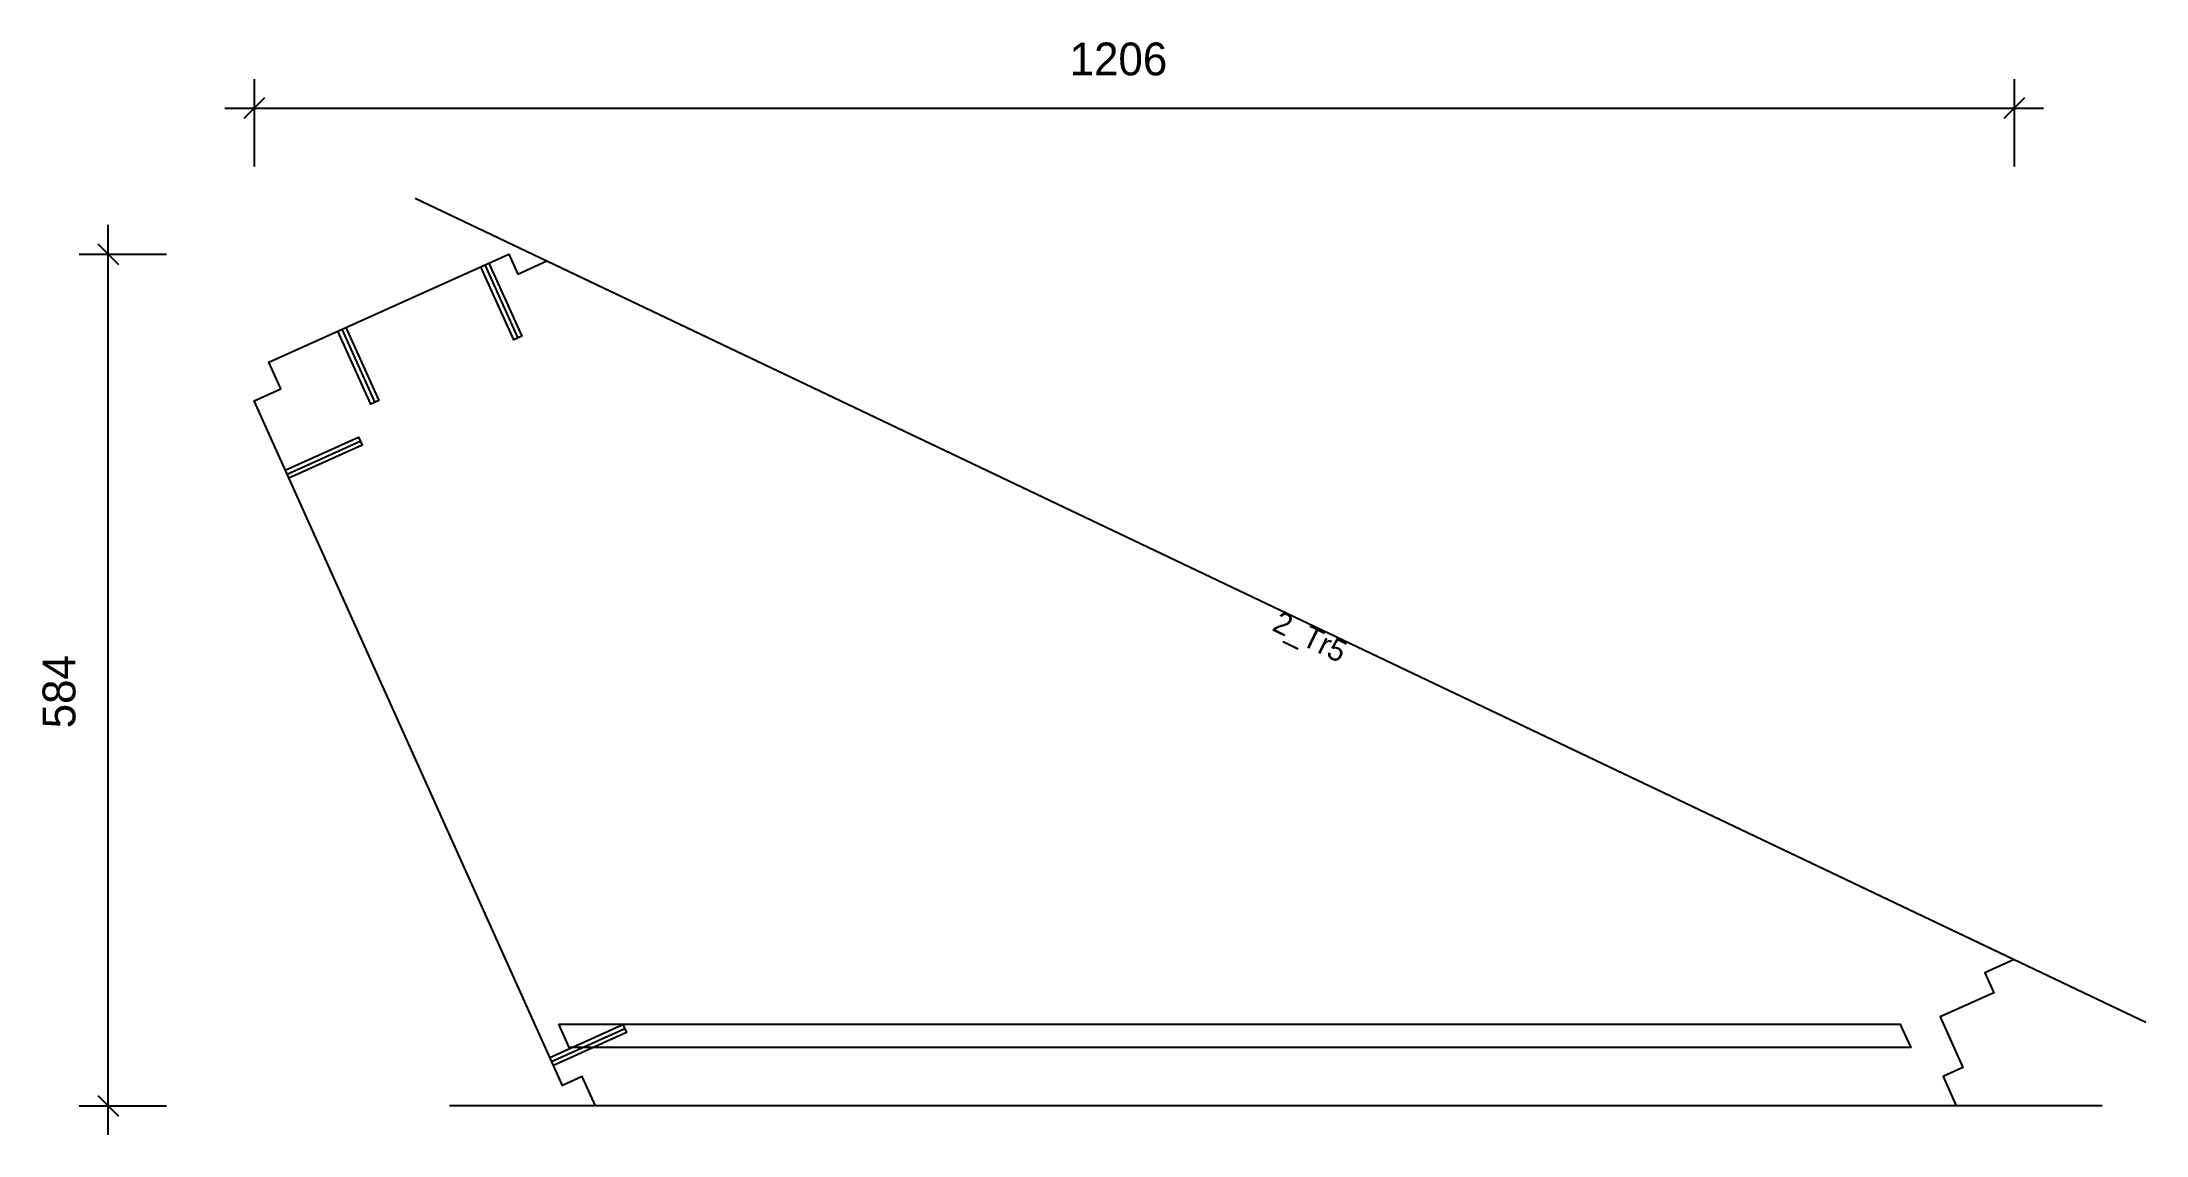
# Model space of a CAD drawing. Header units: millimetres. Extents: x -145 to 1297, y -20 to 729.
import ezdxf
from ezdxf.enums import TextEntityAlignment as Align

# ---------------------------------------------------------------- set-up
doc = ezdxf.new("R2010")
doc.units = ezdxf.units.MM
for name, color, linetype in [('CONTOUR', 7, 'CONTINUOUS'), ('CUT_RISER', 7, 'CONTINUOUS'), ('DIMLINES', 7, 'CONTINUOUS'), ('DIMLINESTEXT', 7, 'CONTINUOUS'), ('DRILLINGSSIDE', 7, 'CONTINUOUS'), ('EXTRATREADBACKPROFILELINES', 7, 'CONTINUOUS'), ('EXTRATREADBACKPROFILELINESTEXT', 7, 'CONTINUOUS'), ('EXTRATREADFRONTPROFILELINES', 7, 'CONTINUOUS')]:
    doc.layers.add(name, color=color, linetype=linetype)

msp = doc.modelspace()

# ---------------------------------------------------------------- linework, layer by layer
at = {"layer": 'CONTOUR', "color": 0, "linetype": '0'}
msp.add_lwpolyline([(1206.463, 100.193), (1186.407, 91.151), (1192.572, 77.477), (1155.722, 60.863), (1171.34, 26.221), (1157.666, 20.056), (1166.708, 0), (233.99, 0), (224.958, 20.061), (211.281, 13.902), (0, 483.169), (18.237, 491.38), (10.021, 509.629), (174.496, 583.782), (180.661, 570.107), (200.717, 579.15), (1206.463, 100.193)], dxfattribs=at)
at = {"layer": 'CUT_RISER', "color": 1, "linetype": '1'}
msp.add_lwpolyline([(208.777, 56), (216.777, 56), (249.046, 56), (281.314, 56), (313.583, 56), (345.851, 56), (378.12, 56), (410.389, 56), (442.657, 56), (474.926, 56), (507.194, 56), (539.463, 56), (571.731, 56), (604, 56), (636.269, 56), (668.537, 56), (676.537, 56), (708.806, 56), (741.074, 56), (773.343, 56), (805.611, 56), (837.88, 56), (870.149, 56), (902.417, 56), (934.686, 56), (966.954, 56), (999.223, 56), (1031.491, 56), (1063.76, 56), (1096.029, 56), (1128.297, 56), (1129.74, 52.8), (1135.511, 40), (1127.511, 40), (1094.956, 40), (1062.401, 40), (1029.847, 40), (997.292, 40), (964.738, 40), (932.183, 40), (899.628, 40), (867.074, 40), (834.519, 40), (801.964, 40), (769.41, 40), (736.855, 40), (704.3, 40), (671.746, 40), (639.191, 40), (606.637, 40), (574.082, 40), (541.527, 40), (508.973, 40), (476.418, 40), (443.863, 40), (411.309, 40), (378.754, 40), (346.2, 40), (313.645, 40), (281.09, 40), (248.536, 40), (215.981, 40), (214.54, 43.2), (208.777, 56)], dxfattribs=at)
at = {"layer": 'DIMLINES', "color": 0}
for p, q in [((0, 703.782), (0, 643.782)), ((1206.463, 703.782), (1206.463, 643.782)), ((-20, 683.782), (1226.463, 683.782)), ((7.071, 690.853), (-7.071, 676.711)), ((1213.534, 690.853), (1199.392, 676.711)), ((-100, -20), (-100, 603.782)), ((-120, 583.782), (-60, 583.782)), ((-107.071, 590.853), (-92.929, 576.711)), ((-120, 0), (-60, 0)), ((-107.071, 7.071), (-92.929, -7.071))]:
    msp.add_line(p, q, dxfattribs=at)
at = {"layer": 'DRILLINGSSIDE', "color": 3}
for p, q in [((158.087, 576.384), (180.692, 526.244)), ((60.154, 532.231), (82.759, 482.091)), ((22.58, 433.018), (72.731, 455.598)), ((203.891, 30.315), (254.042, 52.895))]:
    msp.add_line(p, q, dxfattribs=at)
at = {"layer": 'DRILLINGSSIDE', "color": 3, "linetype": '3'}
for points in [[(160.822, 577.617), (183.427, 527.477), (177.957, 525.011), (155.352, 575.151)], [(62.888, 533.464), (85.494, 483.324), (80.024, 480.858), (57.419, 530.998)], [(21.348, 435.754), (71.5, 458.334), (73.963, 452.863), (23.812, 430.283)], [(202.659, 33.051), (252.811, 55.631), (255.274, 50.16), (205.123, 27.58)]]:
    msp.add_lwpolyline(points, dxfattribs=at)
at = {"layer": 'EXTRATREADBACKPROFILELINES', "color": 2}
msp.add_line((110.432, 622.145), (1296.748, 57.198), dxfattribs=at)
at = {"layer": 'EXTRATREADFRONTPROFILELINES', "color": 2}
msp.add_line((1266.708, 0), (133.99, 0), dxfattribs=at)

# ---------------------------------------------------------------- texts
at = {"layer": 'DIMLINESTEXT'}
msp.add_text('1206', height=22.5, dxfattribs=at).set_placement((558.984, 728.782), align=Align.TOP_LEFT)
msp.add_text('584', height=22.5, rotation=90, dxfattribs=at).set_placement((-145, 258.705), align=Align.TOP_LEFT)
at = {"layer": 'EXTRATREADBACKPROFILELINESTEXT'}
msp.add_text('2_Tr5', height=15, rotation=334, dxfattribs=at).set_placement((703.59, 339.671), align=Align.TOP_LEFT)

doc.saveas('drawing.dxf')
